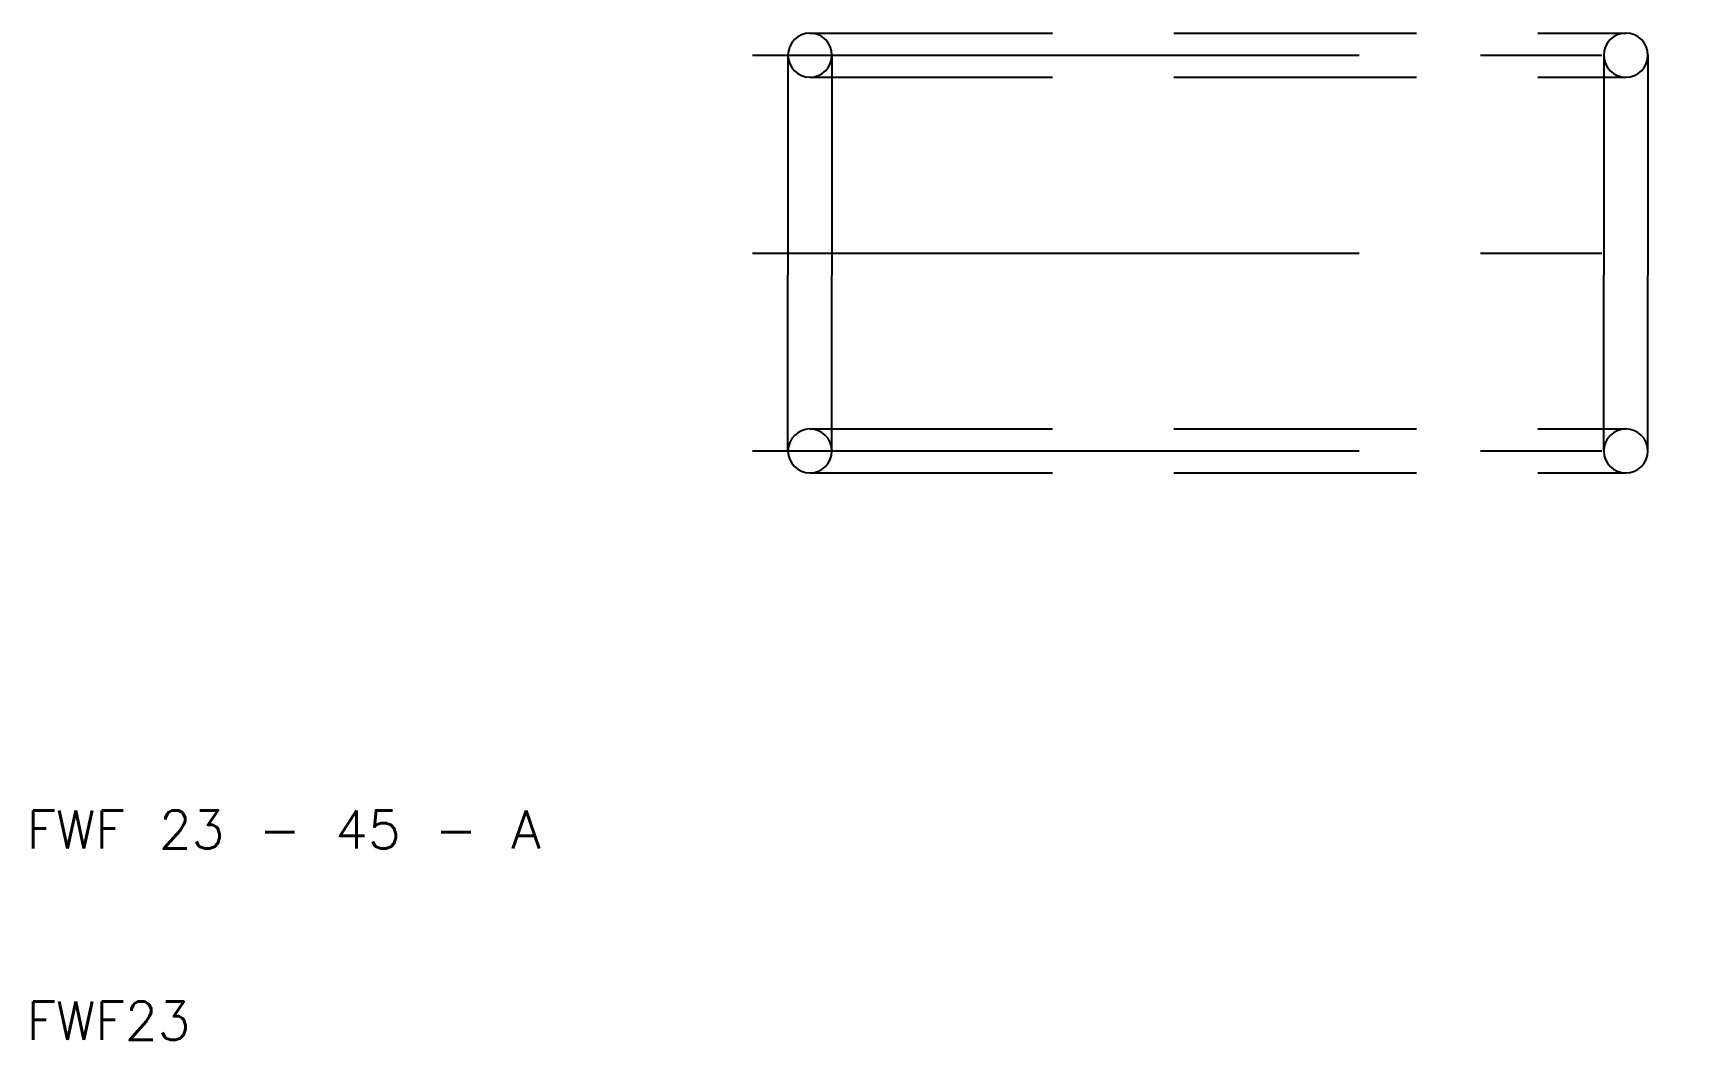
# Model space of a CAD drawing. Extents: x 10.3 to 97, y 10 to 62.6.
import ezdxf

# ---------------------------------------------------------------- set-up
doc = ezdxf.new("R2010")
doc.units = 0
doc.linetypes.add('CENTER', pattern=[50.8, 31.75, -6.35, 6.35, -6.35])
doc.linetypes.add('DASHED', pattern=[19.05, 12.7, -6.35])
doc.layers.get('0').update_dxf_attribs({"linetype": 'CONTINUOUS'})
doc.layers.add('CENTER', color=1, linetype='CENTER')
doc.styles.get("Standard").update_dxf_attribs({"font": 'txt.shx'})

msp = doc.modelspace()

# ---------------------------------------------------------------- linework, layer by layer
at = {"color": 3, "linetype": 'DASHED'}
for p, q in [((51, 62.65), (93.7, 62.65)), ((51, 60.35), (93.7, 60.35)), ((51, 41.95), (93.7, 41.95)), ((51, 39.65), (93.7, 39.65))]:
    msp.add_line(p, q, dxfattribs=at)
at = {"color": 7, "linetype": 'CONTINUOUS'}
for p, q in [((49.85, 61.5), (49.85, 50)), ((52.15, 61.5), (52.15, 50)), ((92.55, 61.5), (92.55, 50)), ((94.85, 61.5), (94.85, 50)), ((49.85, 40.8), (49.85, 50)), ((52.15, 40.8), (52.15, 50)), ((92.55, 40.8), (92.55, 50)), ((94.85, 40.8), (94.85, 50))]:
    msp.add_line(p, q, dxfattribs=at)
for centre, start, end in [((51, 61.5), 0, 180), ((93.7, 61.5), 0, 180), ((51, 40.8), 180, 0), ((93.7, 40.8), 180, 0)]:
    msp.add_arc(centre, 1.15, start, end, dxfattribs=at)
at = {"color": 3, "linetype": 'CONTINUOUS'}
for centre, start, end in [((51, 61.5), 180, 0), ((93.7, 61.5), 180, 0), ((51, 40.8), 0, 180), ((93.7, 40.8), 0, 180)]:
    msp.add_arc(centre, 1.15, start, end, dxfattribs=at)
at = {"layer": 'CENTER', "linetype": 'CENTER'}
for p, q in [((48, 61.5), (96, 61.5)), ((48, 51.15), (97, 51.15)), ((48, 40.8), (96, 40.8))]:
    msp.add_line(p, q, dxfattribs=at)

# ---------------------------------------------------------------- texts
for s, p in [('FWF 23 - 45 - A', (10, 20)), ('FWF23', (10, 10))]:
    msp.add_text(s, height=2).set_placement(p)

doc.saveas('drawing.dxf')
